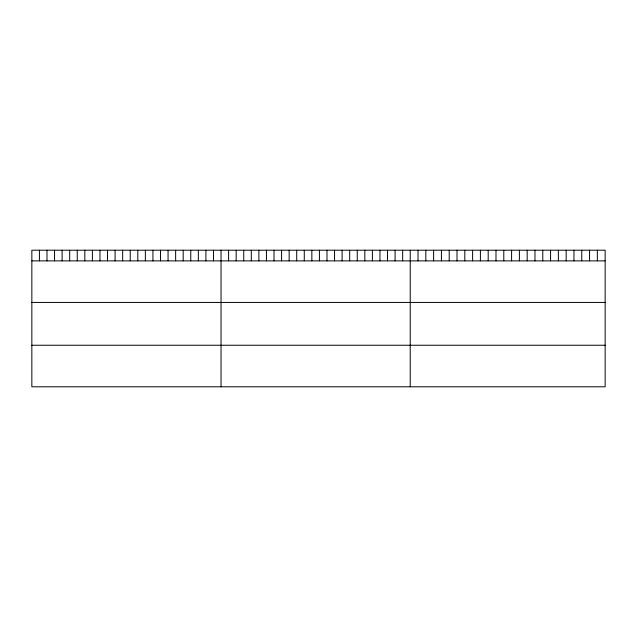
<?xml version="1.0" encoding="UTF-8"?>
<svg xmlns="http://www.w3.org/2000/svg" width="637" height="637" viewBox="0 0 637 637"><rect width="100%" height="100%" fill="white"/><g stroke="black" fill="none" stroke-linecap="round" stroke-linejoin="round"><path stroke-width="0.96" d="M605.15 260.875L605.15 386.794L31.85 386.794L31.85 250.206L605.15 250.206L605.15 260.875L31.85 260.875M31.85 302.432L605.15 302.432M31.85 345.246L605.15 345.246M597.355 250.206L597.355 260.875M589.559 250.206L589.559 260.875M581.756 250.206L581.756 260.875M573.961 250.206L573.961 260.875M566.166 250.206L566.166 260.875M558.37 250.206L558.37 260.875M550.575 250.206L550.575 260.875M542.772 250.206L542.772 260.875M534.976 250.206L534.976 260.875M527.181 250.206L527.181 260.875M519.386 250.206L519.386 260.875M511.591 250.206L511.591 260.875M503.787 250.206L503.787 260.875M495.992 250.206L495.992 260.875M488.197 250.206L488.197 260.875M480.402 250.206L480.402 260.875M472.606 250.206L472.606 260.875M464.803 250.206L464.803 260.875M457.008 250.206L457.008 260.875M449.212 250.206L449.212 260.875M441.417 250.206L441.417 260.875M433.622 250.206L433.622 260.875M425.819 250.206L425.819 260.875M418.023 250.206L418.023 260.875M410.228 250.206L410.228 386.794M402.664 250.206L402.664 260.875M395.091 250.206L395.091 260.875M387.527 250.206L387.527 260.875M379.955 250.206L379.955 260.875M372.39 250.206L372.39 260.875M364.826 250.206L364.826 260.875M357.253 250.206L357.253 260.875M349.689 250.206L349.689 260.875M342.117 250.206L342.117 260.875M334.552 250.206L334.552 260.875M326.988 250.206L326.988 260.875M319.416 250.206L319.416 260.875M311.851 250.206L311.851 260.875M304.279 250.206L304.279 260.875M296.715 250.206L296.715 260.875M289.15 250.206L289.15 260.875M281.578 250.206L281.578 260.875M274.014 250.206L274.014 260.875M266.441 250.206L266.441 260.875M258.877 250.206L258.877 260.875M251.312 250.206L251.312 260.875M243.74 250.206L243.74 260.875M236.176 250.206L236.176 260.875M228.603 250.206L228.603 260.875M221.039 250.206L221.039 386.794M213.475 250.206L213.475 260.875M205.902 250.206L205.902 260.875M198.338 250.206L198.338 260.875M190.766 250.206L190.766 260.875M183.201 250.206L183.201 260.875M175.637 250.206L175.637 260.875M168.064 250.206L168.064 260.875M160.5 250.206L160.5 260.875M152.928 250.206L152.928 260.875M145.363 250.206L145.363 260.875M137.799 250.206L137.799 260.875M130.227 250.206L130.227 260.875M122.662 250.206L122.662 260.875M115.09 250.206L115.09 260.875M107.526 250.206L107.526 260.875M99.961 250.206L99.961 260.875M92.389 250.206L92.389 260.875M84.825 250.206L84.825 260.875M77.252 250.206L77.252 260.875M69.688 250.206L69.688 260.875M62.123 250.206L62.123 260.875M54.551 250.206L54.551 260.875M46.987 250.206L46.987 260.875M39.414 250.206L39.414 260.875"/></g></svg>
